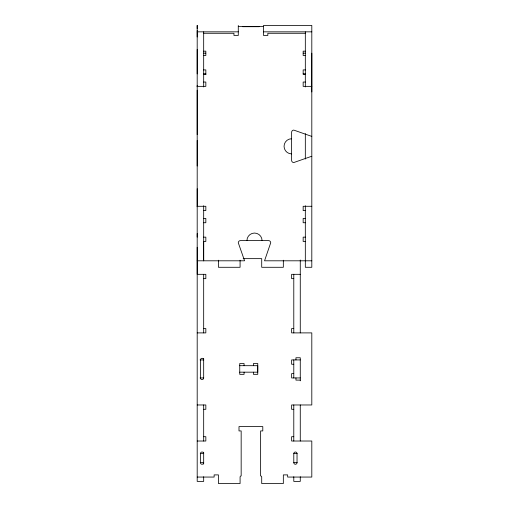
<?xml version="1.0" encoding="UTF-8"?>
<svg xmlns="http://www.w3.org/2000/svg" width="509" height="509" viewBox="0 0 509 509"><rect width="100%" height="100%" fill="white"/><g stroke="black" fill="none" stroke-linecap="round" stroke-linejoin="round"><path stroke-width="0.76" d="M197.193 247.285L197.193 274.319L205.84 274.319L205.84 278.646L203.676 278.646M197.193 237.149L197.193 233.542M197.193 206.737L197.193 188.718M197.193 166.01L197.193 140.42M197.193 134.65L197.193 90.182M197.193 86.759L197.193 85.48M197.193 73.92L197.193 49.418M197.193 36.985L197.193 32.194M311.807 91.938L311.807 53.19M238.282 26.379L263.509 26.379M242.608 26.703L259.183 26.703M238.282 31.838L197.193 31.838L197.193 25.45L197.193 28.644M263.509 31.838L311.807 31.838M203.676 33.282L233.955 33.282L233.955 35.445L238.282 35.445L238.282 25.45M305.324 33.282L267.836 33.282L267.836 35.445L263.509 35.445L263.509 25.45L311.807 25.45L311.807 267.289L305.324 267.289L305.324 205.744M203.676 51.167L205.84 51.167L205.84 55.494L203.485 55.494M305.324 51.167L303.16 51.167L303.16 55.494L305.515 55.494M203.447 53.19L205.795 53.19M303.173 53.19L305.527 53.19M203.485 69.911L205.84 69.911L205.84 74.6M305.515 69.911L303.16 69.911L303.16 74.238L305.324 74.238M203.485 73.85L205.84 73.92M303.16 73.92L305.515 73.92M203.676 74.238L205.84 74.238M203.676 82.038L205.84 82.038L205.84 86.358L197.193 86.358M305.324 82.038L303.16 82.038L303.16 86.358L311.807 86.358M197.193 206.285L205.84 206.285L205.84 210.605L203.676 210.605M311.807 206.285L303.16 206.285L303.16 210.605L305.324 210.605M203.676 218.406L205.84 218.406L205.84 222.732L203.485 222.732M305.324 218.406L303.16 218.406L303.16 222.732L305.515 222.732M203.485 237.149L205.84 237.149L205.84 241.47L203.676 241.47L203.676 260.805L203.676 205.744M305.515 237.149L303.16 237.149L303.16 241.47L305.324 241.47M243.175 258.642L261.709 258.642L261.709 267.289L283.335 267.289L283.335 260.214M197.193 260.805L244.46 260.805A2.157 2.157 0 0 0 244.371 260.182L238.282 242.78A2.163 2.163 0 0 1 240.445 240.617L268.555 240.617A2.163 2.163 0 0 1 270.718 242.78L264.54 260.805L311.807 260.805M300.272 274.319L291.625 274.319L291.625 278.646L293.788 278.646M203.676 328.566L205.84 328.566L205.84 332.892L197.193 332.892M293.788 328.566L291.625 328.566L291.625 332.892L311.807 332.892L311.807 404.973L291.625 404.973L291.625 409.3L293.788 409.3M200.075 359.92L203.676 359.92A1.622 1.622 0 0 0 202.06 358.298A1.622 1.622 0 0 0 200.438 359.92L200.438 377.945A1.622 1.622 0 0 0 202.06 379.568A1.622 1.622 0 0 0 203.676 377.945L203.676 358.482M300.272 359.92L291.625 359.92L291.625 364.247L293.788 364.247M239.72 365.691L257.745 365.691L257.745 372.174L239.72 372.174M293.788 373.619L291.625 373.619L291.625 377.945L300.272 377.945M200.075 377.945L203.676 377.945M300.272 380.108L295.952 380.108L295.952 377.945M197.193 404.973L205.84 404.973L205.84 409.3L203.676 409.3M203.676 436.697L205.84 436.697L205.84 441.017L197.193 441.017M293.788 436.697L291.625 436.697L291.625 441.017L311.807 441.017L311.807 477.06L287.661 477.06L287.661 474.897L283.335 474.897L283.335 483.55L261.709 483.55L261.709 477.06A1.082 1.082 0 0 0 260.627 475.979L260.627 430.926L262.79 430.926L262.79 426.599L239.001 426.599L239.001 430.926L241.164 430.926L241.164 475.979A1.082 1.082 0 0 0 240.083 477.06L240.083 483.55L218.456 483.55L218.456 474.897L214.13 474.897L214.13 477.06L197.193 477.06M200.279 453.634L203.676 453.634A1.622 1.622 0 0 0 202.06 452.011A1.622 1.622 0 0 0 200.438 453.634L200.438 462.643A1.622 1.622 0 0 0 202.06 464.265A1.622 1.622 0 0 0 203.676 462.643L200.279 462.643M293.788 453.634A1.622 1.622 0 0 1 295.411 452.011A1.622 1.622 0 0 1 297.033 453.634L297.033 462.643A1.622 1.622 0 0 1 295.411 464.265A1.622 1.622 0 0 1 293.788 462.643L293.788 453.634L297.186 453.634M293.788 462.643L297.186 462.643M305.324 31.838L305.324 86.956M305.324 133.606L305.324 159.037M300.272 260.01L300.272 332.892M300.272 380.827L300.272 357.757L295.952 357.757L295.952 359.92M300.272 404.973L300.272 441.017M300.272 476.748L300.272 481.387L293.788 481.387L293.788 476.748M293.788 274.319L293.788 332.892M293.788 359.92L293.788 377.945M293.788 404.973L293.788 441.017M253.437 365.691L253.437 363.528L257.758 363.528L257.758 374.338L253.437 374.338L253.437 372.174M244.066 365.691L244.066 363.528L239.739 363.528L239.739 374.338L244.066 374.338L244.066 372.174M240.083 260.214L240.083 267.289L218.456 267.289L218.456 260.214M203.676 31.838L203.676 86.956M203.676 274.319L203.676 332.892M203.676 404.973L203.676 441.017M203.676 452.196L203.676 464.087M203.676 476.748L203.676 481.387L197.193 481.387L197.193 30.597M246.929 240.617A7.571 7.571 0 0 1 254.5 233.052A7.571 7.571 0 0 1 262.071 240.617M311.807 136.285A2.163 2.163 0 0 1 311.19 136.196L293.788 130.1A2.163 2.163 0 0 0 291.625 132.264L291.625 160.38A2.163 2.163 0 0 0 293.788 162.543L311.19 156.448A2.163 2.163 0 0 1 311.807 156.358M291.625 153.89A7.571 7.571 0 0 1 284.054 146.318A7.571 7.571 0 0 1 291.625 138.753"/></g></svg>
